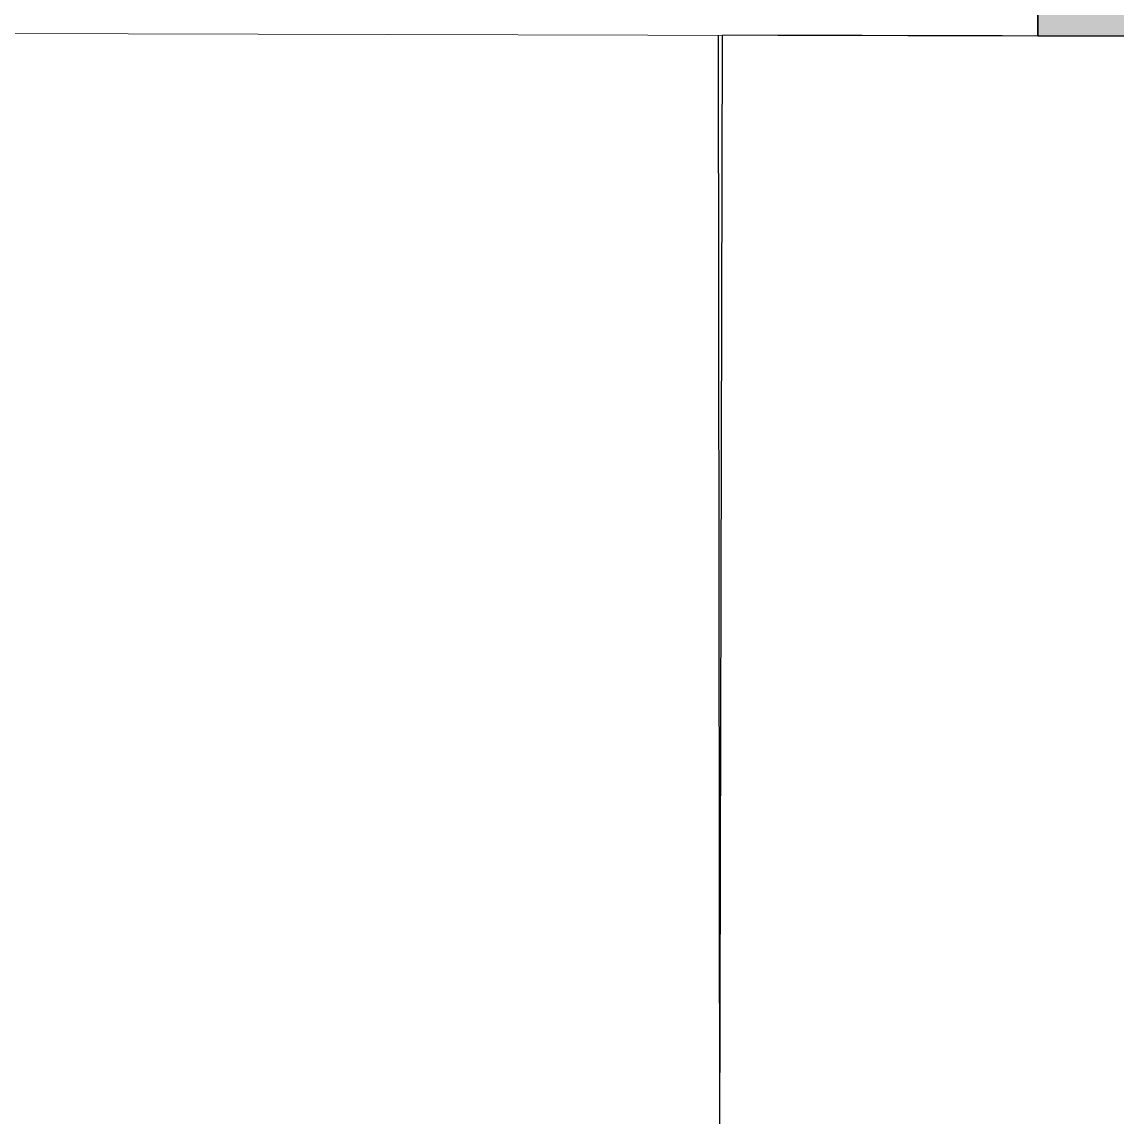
# Model space of a CAD drawing. Header units: millimetres. Extents: x 2258 to 5600, y 711 to 2563.
# Drawn here: x 5187.33 to 5202.51, y 2491.97 to 2507.15 of the extents above; entities that cross this region are included whole.
import ezdxf

# ---------------------------------------------------------------- set-up
doc = ezdxf.new("R2010")
doc.units = ezdxf.units.MM
for name, color, linetype, lineweight in [('PQI-A-IN-ELEV-PTRN', 249, 'Continuous', 0), ('PQI-A-IN-FURN', 39, 'Continuous', 13), ('PQI-A-WALL', 30, 'Continuous', 50), ('PQI-A-WIN', 140, 'Continuous', 13)]:
    doc.layers.add(name, color=color, linetype=linetype, lineweight=lineweight)

# ---------------------------------------------------------------- blocks, each defined once
blk = doc.blocks.new('W6')
at = {"layer": 'PQI-A-IN-ELEV-PTRN', "ltscale": 1000}
blk.add_line((3.637978807091713e-11, 200), (-1000.000000000029, 200), dxfattribs=at)

msp = doc.modelspace()

# ---------------------------------------------------------------- hatches: boundary and pattern name
at = {"layer": 'PQI-A-IN-FURN', "true_color": 0x000000}
h = msp.add_hatch(color=18, dxfattribs=at)
h.dxf.hatch_style = 1
h.paths.add_polyline_path([(5201.427340111637, 2514.678171965342), (5201.408775750416, 2506.951920635386), (5221.038933484937, 2506.904753993766), (5220.666501359021, 2356.275811269055), (5197.882718504117, 2356.330556982459), (5197.864153855842, 2348.604186445973), (5220.647510539029, 2348.549440232155), (5272.145654262402, 2348.425701133333), (5276.008839549141, 2348.416418809452), (5314.207644919448, 2348.324637276966), (5314.226209567187, 2356.051007850205), (5228.39244576151, 2356.257246157654), (5228.714338445768, 2485.674927771251), (5228.783868705905, 2514.612559910599), (5221.057498132676, 2514.631124558343)])

# ---------------------------------------------------------------- linework, layer by layer
for p, q in [((5196.981336577931, 2506.959885535042), (5197.039002764004, 2455.962388426978)), ((5196.981336577931, 2482.962489459201), (5197.038996334286, 2506.959744220474)), ((5197.039002764004, 2506.962420187098), (5197.038996334286, 2506.959744220474)), ((5221.038933484967, 2506.904754001042), (5197.039002764004, 2506.962420187098))]:
    msp.add_line(p, q)
at = {"layer": 'PQI-A-WALL', "color": 0, "lineweight": 35, "ltscale": 1000}
for p, q in [((5201.42733681032, 2514.676797998795), (5201.408772162562, 2506.950427416435)), ((5201.408772162562, 2506.950427416435), (5221.038933484967, 2506.904754001042))]:
    msp.add_line(p, q, dxfattribs=at)

# ---------------------------------------------------------------- block references
at = {"layer": 'PQI-A-WIN', "xscale": 0.03863196438221001, "yscale": 0.03863196438221001, "zscale": 0.03863196438221001, "rotation": 179.8595777603301}
msp.add_blockref('W6', (5162.795670741434, 2514.770085053792), dxfattribs=at)

doc.saveas('drawing.dxf')
